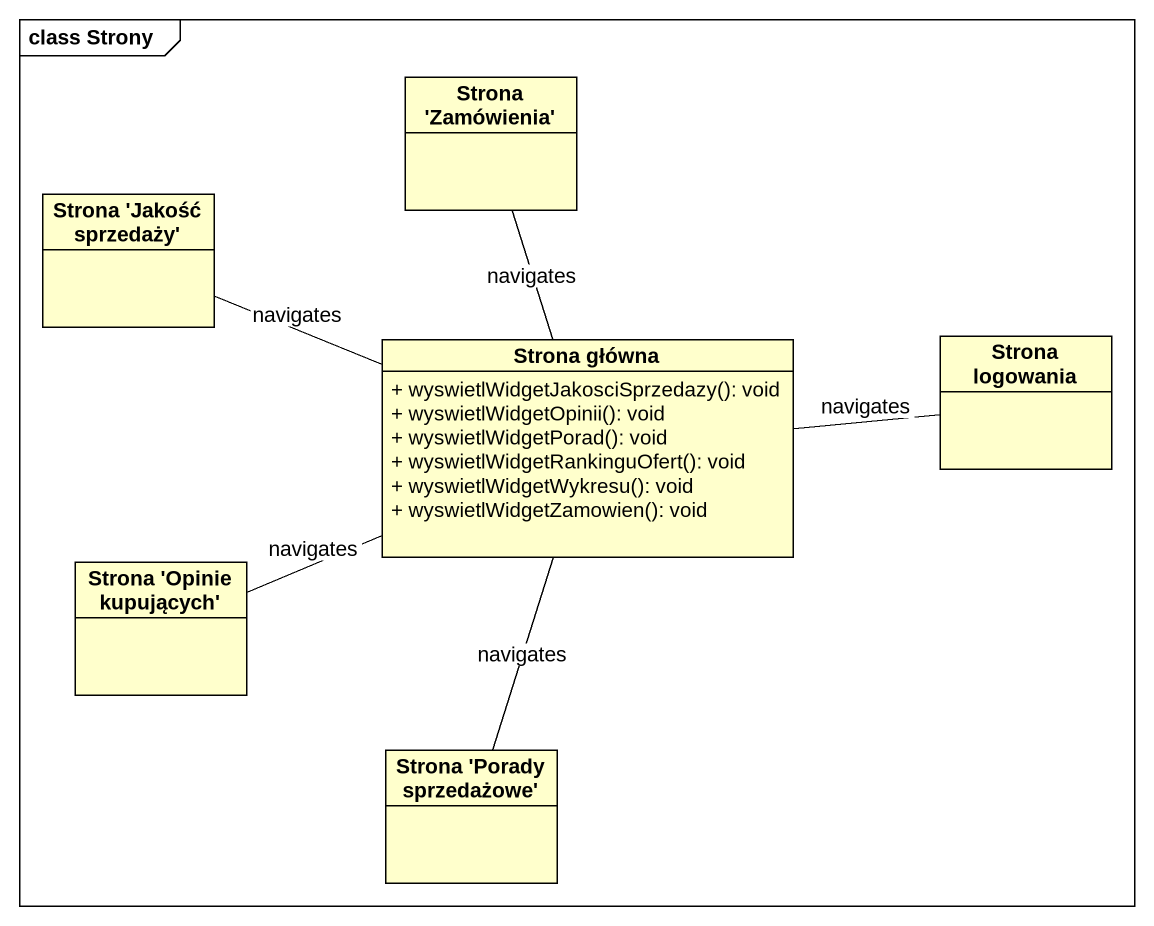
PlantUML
@startuml
mainframe class Strony
hide circle
hide empty members
skinparam classAttributeIconSize 0
class "Strona 'Zamówienia'" as Strona_Zamówienia
class "Strona 'Jakość sprzedaży'" as Strona_Jakość_sprzedaży
class "Strona główna" as Strona_główna {
  + wyswietlWidgetJakosciSprzedazy(): void
  + wyswietlWidgetOpinii(): void
  + wyswietlWidgetPorad(): void
  + wyswietlWidgetRankinguOfert(): void
  + wyswietlWidgetWykresu(): void
  + wyswietlWidgetZamowien(): void
}
class "Strona logowania" as Strona_logowania
class "Strona 'Opinie kupujących'" as Strona_Opinie_kupujących
class "Strona 'Porady sprzedażowe'" as Strona_Porady_sprzedażowe
Strona_Zamówienia -- Strona_główna : navigates
Strona_Jakość_sprzedaży -right- Strona_główna : navigates
Strona_logowania -left- Strona_główna : navigates
Strona_Opinie_kupujących -right- Strona_główna : navigates
Strona_Porady_sprzedażowe -up- Strona_główna : navigates
@enduml
